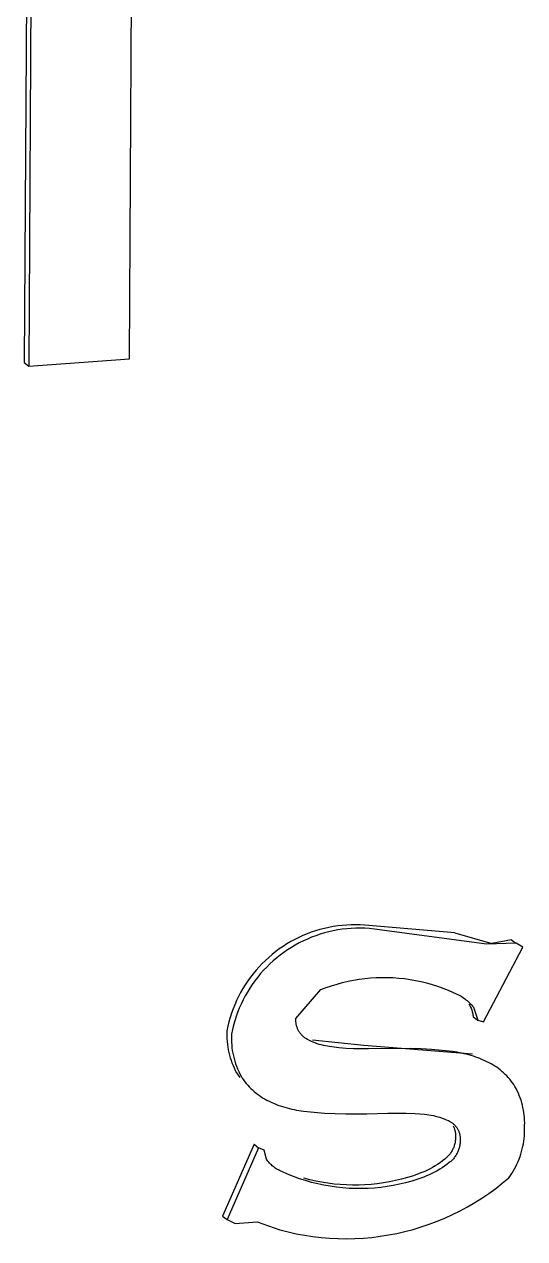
# Model space of a CAD drawing. Header units: millimetres. Extents: x 974 to 5700, y -47 to 3256.
# Drawn here: x 2619.7 to 2622.87, y 1187.49 to 1195.19 of the extents above; entities that cross this region are included whole.
import ezdxf

# ---------------------------------------------------------------- set-up
doc = ezdxf.new("R2010")
doc.units = ezdxf.units.MM
doc.header["$MEASUREMENT"] = 0
doc.layers.add('Utwórz2D linie widoczne', color=7, linetype='Continuous', true_color=0x000000)

msp = doc.modelspace()

# ---------------------------------------------------------------- linework, layer by layer
at = {"layer": 'Utwórz2D linie widoczne'}
for p, q in [((2619.7741, 1206.3486), (2619.701, 1193.0476)), ((2619.8029, 1206.3274), (2619.7298, 1193.0261)), ((2620.3671, 1193.0725), (2620.432, 1204.8767)), ((2619.701, 1193.0476), (2619.7298, 1193.0261)), ((2619.7298, 1193.0261), (2620.3671, 1193.0725)), ((2621.6303, 1189.4632), (2621.6023, 1189.457)), ((2621.6585, 1189.4685), (2621.6303, 1189.4632)), ((2621.6869, 1189.4728), (2621.6585, 1189.4685)), ((2621.7154, 1189.4761), (2621.6869, 1189.4728)), ((2621.744, 1189.4785), (2621.7154, 1189.4761)), ((2621.7726, 1189.4798), (2621.744, 1189.4785)), ((2621.8013, 1189.4801), (2621.7726, 1189.4798)), ((2621.8015, 1189.4583), (2621.7728, 1189.4569)), ((2621.83, 1189.4795), (2621.8013, 1189.4801)), ((2621.8302, 1189.4586), (2621.8015, 1189.4583)), ((2621.8586, 1189.4778), (2621.83, 1189.4795)), ((2621.8588, 1189.4579), (2621.8302, 1189.4586)), ((2622.4288, 1189.4281), (2621.8586, 1189.4778)), ((2621.8875, 1189.4563), (2621.8588, 1189.4579)), ((2621.4148, 1189.3866), (2621.3896, 1189.3729)), ((2621.4405, 1189.3994), (2621.4148, 1189.3866)), ((2621.4666, 1189.4113), (2621.4405, 1189.3994)), ((2621.4931, 1189.4223), (2621.4666, 1189.4113)), ((2621.4954, 1189.3898), (2621.4693, 1189.3779)), ((2621.5199, 1189.4324), (2621.4931, 1189.4223)), ((2621.5219, 1189.4008), (2621.4954, 1189.3898)), ((2621.5471, 1189.4415), (2621.5199, 1189.4324)), ((2621.5487, 1189.4109), (2621.5219, 1189.4008)), ((2621.5746, 1189.4497), (2621.5471, 1189.4415)), ((2621.5759, 1189.42), (2621.5487, 1189.4109)), ((2621.6023, 1189.457), (2621.5746, 1189.4497)), ((2621.6034, 1189.4282), (2621.5759, 1189.42)), ((2621.6312, 1189.4354), (2621.6034, 1189.4282)), ((2621.6592, 1189.4417), (2621.6312, 1189.4354)), ((2621.6874, 1189.447), (2621.6592, 1189.4417)), ((2621.7157, 1189.4513), (2621.6874, 1189.447)), ((2621.7442, 1189.4546), (2621.7157, 1189.4513)), ((2621.7728, 1189.4569), (2621.7442, 1189.4546)), ((2622.6292, 1189.3572), (2621.8875, 1189.4563)), ((2622.4288, 1189.4281), (2622.6641, 1189.3614)), ((2622.7881, 1189.3852), (2622.6641, 1189.3614)), ((2622.7881, 1189.3852), (2622.8168, 1189.3638)), ((2621.294, 1189.3096), (2621.2716, 1189.2917)), ((2621.3171, 1189.3267), (2621.294, 1189.3096)), ((2621.3407, 1189.3429), (2621.3171, 1189.3267)), ((2621.3459, 1189.3051), (2621.3228, 1189.2881)), ((2621.3649, 1189.3583), (2621.3407, 1189.3429)), ((2621.3695, 1189.3214), (2621.3459, 1189.3051)), ((2621.3896, 1189.3729), (2621.3649, 1189.3583)), ((2621.3937, 1189.3368), (2621.3695, 1189.3214)), ((2621.4184, 1189.3513), (2621.3937, 1189.3368)), ((2621.4436, 1189.3651), (2621.4184, 1189.3513)), ((2621.4693, 1189.3779), (2621.4436, 1189.3651)), ((2622.6102, 1188.8631), (2622.8599, 1189.3376)), ((2622.817, 1189.3637), (2622.6292, 1189.3572)), ((2622.8599, 1189.3376), (2622.817, 1189.3637)), ((2621.2081, 1189.2337), (2621.1883, 1189.2129)), ((2621.2286, 1189.2538), (2621.2081, 1189.2337)), ((2621.2497, 1189.2731), (2621.2286, 1189.2538)), ((2621.2574, 1189.2322), (2621.2369, 1189.2121)), ((2621.2716, 1189.2917), (2621.2497, 1189.2731)), ((2621.2786, 1189.2516), (2621.2574, 1189.2322)), ((2621.3004, 1189.2702), (2621.2786, 1189.2516)), ((2621.3228, 1189.2881), (2621.3004, 1189.2702)), ((2621.151, 1189.1693), (2621.1335, 1189.1466)), ((2621.1693, 1189.1914), (2621.151, 1189.1693)), ((2621.1883, 1189.2129), (2621.1693, 1189.1914)), ((2621.1981, 1189.1699), (2621.1799, 1189.1478)), ((2621.2172, 1189.1913), (2621.1981, 1189.1699)), ((2621.2369, 1189.2121), (2621.2172, 1189.1913)), ((2621.0859, 1189.075), (2621.0717, 1189.05)), ((2621.101, 1189.0994), (2621.0859, 1189.075)), ((2621.1168, 1189.1233), (2621.101, 1189.0994)), ((2621.1298, 1189.0778), (2621.1147, 1189.0534)), ((2621.1335, 1189.1466), (2621.1168, 1189.1233)), ((2621.1457, 1189.1017), (2621.1298, 1189.0778)), ((2621.1624, 1189.125), (2621.1457, 1189.1017)), ((2621.1799, 1189.1478), (2621.1624, 1189.125)), ((2621.5811, 1189.0689), (2621.6147, 1189.0818)), ((2621.6147, 1189.0818), (2621.6486, 1189.0936)), ((2621.6486, 1189.0936), (2621.6829, 1189.1041)), ((2621.6829, 1189.1041), (2621.7176, 1189.1135)), ((2621.7176, 1189.1135), (2621.7526, 1189.1218)), ((2621.7526, 1189.1218), (2621.7878, 1189.1289)), ((2621.7878, 1189.1289), (2621.8232, 1189.1347)), ((2621.8232, 1189.1347), (2621.8588, 1189.1394)), ((2621.8588, 1189.1394), (2621.8946, 1189.1429)), ((2621.8946, 1189.1429), (2621.9304, 1189.1451)), ((2621.9304, 1189.1451), (2621.9663, 1189.1462)), ((2621.9663, 1189.1462), (2622.0023, 1189.146)), ((2622.0023, 1189.146), (2622.0381, 1189.1446)), ((2622.0381, 1189.1446), (2622.074, 1189.1421)), ((2622.074, 1189.1421), (2622.1097, 1189.1383)), ((2622.1097, 1189.1383), (2622.1453, 1189.1333)), ((2622.1453, 1189.1333), (2622.1806, 1189.1271)), ((2622.1806, 1189.1271), (2622.2158, 1189.1197)), ((2622.2158, 1189.1197), (2622.2507, 1189.1112)), ((2622.2507, 1189.1112), (2622.2853, 1189.1014)), ((2622.2853, 1189.1014), (2622.3195, 1189.0905)), ((2622.3195, 1189.0905), (2622.3533, 1189.0785)), ((2622.3533, 1189.0785), (2622.3867, 1189.0653)), ((2621.046, 1188.9987), (2621.0345, 1188.9725)), ((2621.0584, 1189.0246), (2621.046, 1188.9987)), ((2621.0717, 1189.05), (2621.0584, 1189.0246)), ((2621.0873, 1189.0031), (2621.0748, 1188.9772)), ((2621.1006, 1189.0285), (2621.0873, 1189.0031)), ((2621.1147, 1189.0534), (2621.1006, 1189.0285)), ((2621.4226, 1188.8857), (2621.5811, 1189.0689)), ((2622.3867, 1189.0653), (2622.4197, 1189.051)), ((2622.4197, 1189.051), (2622.4522, 1189.0357)), ((2622.4522, 1189.0357), (2622.4606, 1189.0312)), ((2622.4606, 1189.0312), (2622.4688, 1189.0264)), ((2622.4688, 1189.0264), (2622.4769, 1189.0213)), ((2622.4769, 1189.0213), (2622.4848, 1189.016)), ((2622.4848, 1189.016), (2622.4926, 1189.0104)), ((2622.4926, 1189.0104), (2622.5001, 1189.0046)), ((2622.5001, 1189.0046), (2622.5074, 1188.9985)), ((2622.5074, 1188.9985), (2622.5145, 1188.9921)), ((2621.0143, 1188.9188), (2621.0055, 1188.8915)), ((2621.0239, 1188.9458), (2621.0143, 1188.9188)), ((2621.0345, 1188.9725), (2621.0239, 1188.9458)), ((2621.0527, 1188.9243), (2621.0431, 1188.8973)), ((2621.0633, 1188.9509), (2621.0527, 1188.9243)), ((2621.0748, 1188.9772), (2621.0633, 1188.9509)), ((2622.5145, 1188.9921), (2622.5214, 1188.9855)), ((2622.5177, 1188.9784), (2622.5209, 1188.9731)), ((2622.5209, 1188.9731), (2622.524, 1188.9676)), ((2622.5214, 1188.9855), (2622.5281, 1188.9787)), ((2622.524, 1188.9676), (2622.5268, 1188.9621)), ((2622.5268, 1188.9621), (2622.5295, 1188.9564)), ((2622.5281, 1188.9787), (2622.5345, 1188.9716)), ((2622.5295, 1188.9564), (2622.532, 1188.9507)), ((2622.532, 1188.9507), (2622.5343, 1188.9449)), ((2622.5343, 1188.9449), (2622.5364, 1188.939)), ((2622.5345, 1188.9716), (2622.5406, 1188.9643)), ((2622.5364, 1188.939), (2622.5383, 1188.9331)), ((2622.5383, 1188.9331), (2622.54, 1188.9271)), ((2622.54, 1188.9271), (2622.5415, 1188.9211)), ((2622.5406, 1188.9643), (2622.5466, 1188.9569)), ((2622.5415, 1188.9211), (2622.5428, 1188.915)), ((2622.5466, 1188.9569), (2622.5745, 1188.8749)), ((2620.9978, 1188.8639), (2620.991, 1188.836)), ((2621.0055, 1188.8915), (2620.9978, 1188.8639)), ((2621.0266, 1188.8423), (2621.0198, 1188.8145)), ((2621.0344, 1188.8699), (2621.0266, 1188.8423)), ((2621.0431, 1188.8973), (2621.0344, 1188.8699)), ((2621.4221, 1188.8762), (2621.4222, 1188.8809)), ((2621.4221, 1188.8714), (2621.4221, 1188.8762)), ((2621.4223, 1188.8666), (2621.4221, 1188.8714)), ((2621.4222, 1188.8809), (2621.4226, 1188.8857)), ((2621.4226, 1188.8618), (2621.4223, 1188.8666)), ((2621.4231, 1188.8571), (2621.4226, 1188.8618)), ((2621.4238, 1188.8523), (2621.4231, 1188.8571)), ((2621.4246, 1188.8476), (2621.4238, 1188.8523)), ((2621.4256, 1188.8429), (2621.4246, 1188.8476)), ((2621.4268, 1188.8383), (2621.4256, 1188.8429)), ((2622.5428, 1188.915), (2622.544, 1188.9088)), ((2622.544, 1188.9088), (2622.5449, 1188.9027)), ((2622.5449, 1188.9027), (2622.5456, 1188.8965)), ((2622.5456, 1188.8965), (2622.5745, 1188.8749)), ((2622.5745, 1188.8749), (2622.6102, 1188.8631)), ((2620.9852, 1188.8079), (2620.9845, 1188.7906)), ((2620.9845, 1188.7906), (2620.9845, 1188.7732)), ((2620.9845, 1188.7732), (2620.9851, 1188.7558)), ((2620.991, 1188.836), (2620.9852, 1188.8079)), ((2621.014, 1188.7864), (2621.0133, 1188.769)), ((2621.0133, 1188.769), (2621.0133, 1188.7516)), ((2621.0198, 1188.8145), (2621.014, 1188.7864)), ((2621.4281, 1188.8337), (2621.4268, 1188.8383)), ((2621.4296, 1188.8291), (2621.4281, 1188.8337)), ((2621.4312, 1188.8247), (2621.4296, 1188.8291)), ((2621.433, 1188.8202), (2621.4312, 1188.8247)), ((2621.4349, 1188.8158), (2621.433, 1188.8202)), ((2621.437, 1188.8115), (2621.4349, 1188.8158)), ((2621.4393, 1188.8073), (2621.437, 1188.8115)), ((2621.4417, 1188.8032), (2621.4393, 1188.8073)), ((2621.4442, 1188.7991), (2621.4417, 1188.8032)), ((2621.4469, 1188.7952), (2621.4442, 1188.7991)), ((2621.4497, 1188.7913), (2621.4469, 1188.7952)), ((2621.4526, 1188.7875), (2621.4497, 1188.7913)), ((2621.4557, 1188.7838), (2621.4526, 1188.7875)), ((2621.4589, 1188.7803), (2621.4557, 1188.7838)), ((2621.4622, 1188.7768), (2621.4589, 1188.7803)), ((2621.4657, 1188.7735), (2621.4622, 1188.7768)), ((2621.4692, 1188.7703), (2621.4657, 1188.7735)), ((2621.4729, 1188.7672), (2621.4692, 1188.7703)), ((2621.4767, 1188.7643), (2621.4729, 1188.7672)), ((2621.4805, 1188.7615), (2621.4767, 1188.7643)), ((2620.9851, 1188.7558), (2620.9862, 1188.7385)), ((2620.9862, 1188.7385), (2620.988, 1188.7212)), ((2620.988, 1188.7212), (2620.9904, 1188.704)), ((2620.9904, 1188.704), (2620.9934, 1188.6869)), ((2621.0133, 1188.7516), (2621.0139, 1188.7343)), ((2621.0139, 1188.7343), (2621.0151, 1188.7169)), ((2621.0151, 1188.7169), (2621.0168, 1188.6996)), ((2621.0168, 1188.6996), (2621.0192, 1188.6824)), ((2621.4845, 1188.7588), (2621.4805, 1188.7615)), ((2621.4962, 1188.7523), (2621.4845, 1188.7588)), ((2621.5081, 1188.7461), (2621.4962, 1188.7523)), ((2621.5202, 1188.7403), (2621.5081, 1188.7461)), ((2621.5324, 1188.735), (2621.5202, 1188.7403)), ((2621.8525, 1188.7145), (2621.5279, 1188.7472)), ((2621.5449, 1188.73), (2621.5324, 1188.735)), ((2621.5575, 1188.7254), (2621.5449, 1188.73)), ((2621.5702, 1188.7213), (2621.5575, 1188.7254)), ((2621.583, 1188.7175), (2621.5702, 1188.7213)), ((2621.596, 1188.7142), (2621.583, 1188.7175)), ((2621.6091, 1188.7113), (2621.596, 1188.7142)), ((2621.6222, 1188.7088), (2621.6091, 1188.7113)), ((2621.6355, 1188.7067), (2621.6222, 1188.7088)), ((2621.6488, 1188.7051), (2621.6355, 1188.7067)), ((2621.6951, 1188.6997), (2621.6488, 1188.7051)), ((2621.7415, 1188.6959), (2621.6951, 1188.6997)), ((2621.7881, 1188.6934), (2621.7415, 1188.6959)), ((2621.8347, 1188.6925), (2621.7881, 1188.6934)), ((2621.8813, 1188.693), (2621.8347, 1188.6925)), ((2622.5416, 1188.6592), (2621.8525, 1188.7145)), ((2622.1479, 1188.6941), (2621.8813, 1188.693)), ((2622.2146, 1188.6926), (2622.1479, 1188.6941)), ((2622.2813, 1188.6889), (2622.2146, 1188.6926)), ((2622.3478, 1188.6831), (2622.2813, 1188.6889)), ((2620.9934, 1188.6869), (2620.9969, 1188.6699)), ((2620.9969, 1188.6699), (2621.0011, 1188.653)), ((2621.0011, 1188.653), (2621.0059, 1188.6363)), ((2621.0059, 1188.6363), (2621.0112, 1188.6198)), ((2621.0112, 1188.6198), (2621.0171, 1188.6034)), ((2621.0192, 1188.6824), (2621.0222, 1188.6653)), ((2621.0222, 1188.6653), (2621.0258, 1188.6483)), ((2621.0258, 1188.6483), (2621.0299, 1188.6315)), ((2621.0299, 1188.6315), (2621.0347, 1188.6147)), ((2621.0347, 1188.6147), (2621.04, 1188.5982)), ((2622.4141, 1188.6751), (2622.3478, 1188.6831)), ((2622.4291, 1188.6731), (2622.4141, 1188.6751)), ((2622.4442, 1188.6707), (2622.4291, 1188.6731)), ((2622.4592, 1188.668), (2622.4442, 1188.6707)), ((2622.4741, 1188.665), (2622.4592, 1188.668)), ((2622.489, 1188.6617), (2622.4741, 1188.665)), ((2622.5039, 1188.6581), (2622.489, 1188.6617)), ((2622.5187, 1188.6541), (2622.5039, 1188.6581)), ((2622.5334, 1188.6498), (2622.5187, 1188.6541)), ((2622.5479, 1188.6452), (2622.5334, 1188.6498)), ((2622.5624, 1188.6403), (2622.5479, 1188.6452)), ((2622.5768, 1188.6351), (2622.5624, 1188.6403)), ((2622.591, 1188.6296), (2622.5768, 1188.6351)), ((2622.6052, 1188.6237), (2622.591, 1188.6296)), ((2622.6191, 1188.6176), (2622.6052, 1188.6237)), ((2622.6329, 1188.6112), (2622.6191, 1188.6176)), ((2622.6466, 1188.6045), (2622.6329, 1188.6112)), ((2621.0171, 1188.6034), (2621.0236, 1188.5873)), ((2621.0236, 1188.5873), (2621.0306, 1188.5714)), ((2621.0306, 1188.5714), (2621.0382, 1188.5558)), ((2621.0382, 1188.5558), (2621.0463, 1188.5404)), ((2621.04, 1188.5982), (2621.0459, 1188.5819)), ((2621.0459, 1188.5819), (2621.0524, 1188.5657)), ((2621.0463, 1188.5404), (2621.0658, 1188.5117)), ((2621.0524, 1188.5657), (2621.0594, 1188.5498)), ((2621.0594, 1188.5498), (2621.067, 1188.5342)), ((2621.067, 1188.5342), (2621.0751, 1188.5189)), ((2622.6588, 1188.5979), (2622.6466, 1188.6045)), ((2622.6709, 1188.5909), (2622.6588, 1188.5979)), ((2622.6828, 1188.5835), (2622.6709, 1188.5909)), ((2622.6945, 1188.5756), (2622.6828, 1188.5835)), ((2622.7059, 1188.5674), (2622.6945, 1188.5756)), ((2622.717, 1188.5587), (2622.7059, 1188.5674)), ((2622.7279, 1188.5497), (2622.717, 1188.5587)), ((2622.7385, 1188.5403), (2622.7279, 1188.5497)), ((2622.7487, 1188.5306), (2622.7385, 1188.5403)), ((2621.0751, 1188.5189), (2621.0826, 1188.507)), ((2621.0826, 1188.507), (2621.0906, 1188.4954)), ((2621.0906, 1188.4954), (2621.099, 1188.4841)), ((2621.099, 1188.4841), (2621.1077, 1188.473)), ((2621.1077, 1188.473), (2621.1169, 1188.4622)), ((2621.1169, 1188.4622), (2621.1264, 1188.4516)), ((2622.7586, 1188.5205), (2622.7487, 1188.5306)), ((2622.7682, 1188.5101), (2622.7586, 1188.5205)), ((2622.7774, 1188.4995), (2622.7682, 1188.5101)), ((2622.7862, 1188.4885), (2622.7774, 1188.4995)), ((2622.7946, 1188.4773), (2622.7862, 1188.4885)), ((2622.8027, 1188.4659), (2622.7946, 1188.4773)), ((2622.8103, 1188.4542), (2622.8027, 1188.4659)), ((2621.1264, 1188.4516), (2621.1363, 1188.4414)), ((2621.1363, 1188.4414), (2621.1466, 1188.4316)), ((2621.1466, 1188.4316), (2621.1572, 1188.422)), ((2621.1572, 1188.422), (2621.1681, 1188.4129)), ((2621.1681, 1188.4129), (2621.1793, 1188.4042)), ((2621.1793, 1188.4042), (2621.1907, 1188.3958)), ((2621.1907, 1188.3958), (2621.2025, 1188.3879)), ((2621.2025, 1188.3879), (2621.2144, 1188.3803)), ((2621.2144, 1188.3803), (2621.2265, 1188.3733)), ((2622.8179, 1188.4401), (2622.8103, 1188.4542)), ((2622.8251, 1188.4257), (2622.8179, 1188.4401)), ((2622.8318, 1188.4111), (2622.8251, 1188.4257)), ((2622.8379, 1188.3963), (2622.8318, 1188.4111)), ((2622.8436, 1188.3813), (2622.8379, 1188.3963)), ((2622.8488, 1188.3661), (2622.8436, 1188.3813)), ((2621.2265, 1188.3733), (2621.2389, 1188.3666)), ((2621.2389, 1188.3666), (2621.2525, 1188.3599)), ((2621.2525, 1188.3599), (2621.2663, 1188.3535)), ((2621.2663, 1188.3535), (2621.2802, 1188.3474)), ((2621.2802, 1188.3474), (2621.2943, 1188.3416)), ((2621.2943, 1188.3416), (2621.3085, 1188.3362)), ((2621.3085, 1188.3362), (2621.3229, 1188.331)), ((2621.3229, 1188.331), (2621.3374, 1188.3262)), ((2621.3374, 1188.3262), (2621.352, 1188.3217)), ((2621.352, 1188.3217), (2621.3667, 1188.3175)), ((2621.3667, 1188.3175), (2621.3815, 1188.3137)), ((2621.3815, 1188.3137), (2621.3963, 1188.3102)), ((2621.3963, 1188.3102), (2621.4112, 1188.307)), ((2621.4112, 1188.307), (2621.4262, 1188.3042)), ((2621.4262, 1188.3042), (2621.4412, 1188.3017)), ((2622.8535, 1188.3508), (2622.8488, 1188.3661)), ((2622.8576, 1188.3353), (2622.8535, 1188.3508)), ((2622.8613, 1188.3196), (2622.8576, 1188.3353)), ((2622.8644, 1188.3039), (2622.8613, 1188.3196)), ((2622.867, 1188.288), (2622.8644, 1188.3039)), ((2621.4412, 1188.3017), (2621.4563, 1188.2996)), ((2621.4563, 1188.2996), (2621.4713, 1188.2978)), ((2621.4713, 1188.2978), (2621.5377, 1188.2906)), ((2621.5377, 1188.2906), (2621.6042, 1188.2854)), ((2621.6042, 1188.2854), (2621.6709, 1188.2821)), ((2621.6709, 1188.2821), (2621.7376, 1188.2808)), ((2621.7376, 1188.2808), (2621.8722, 1188.2811)), ((2621.8722, 1188.2811), (2622.0041, 1188.2839)), ((2622.0041, 1188.2839), (2622.0623, 1188.2852)), ((2622.0623, 1188.2852), (2622.1206, 1188.2845)), ((2622.1206, 1188.2845), (2622.1787, 1188.2818)), ((2622.1787, 1188.2818), (2622.2368, 1188.2771)), ((2622.2368, 1188.2771), (2622.2511, 1188.2758)), ((2622.2511, 1188.2758), (2622.2653, 1188.2741)), ((2622.2653, 1188.2741), (2622.2794, 1188.2718)), ((2622.2794, 1188.2718), (2622.2935, 1188.2691)), ((2622.2935, 1188.2691), (2622.3075, 1188.2659)), ((2622.3075, 1188.2659), (2622.3213, 1188.2622)), ((2622.3213, 1188.2622), (2622.3351, 1188.2581)), ((2622.3351, 1188.2581), (2622.3486, 1188.2535)), ((2622.3486, 1188.2535), (2622.362, 1188.2484)), ((2622.362, 1188.2484), (2622.3753, 1188.2429)), ((2622.3753, 1188.2429), (2622.3883, 1188.2369)), ((2622.3883, 1188.2369), (2622.4011, 1188.2305)), ((2622.4011, 1188.2305), (2622.4048, 1188.2283)), ((2622.4048, 1188.2283), (2622.4084, 1188.2259)), ((2622.4084, 1188.2259), (2622.4119, 1188.2235)), ((2622.869, 1188.2721), (2622.867, 1188.288)), ((2622.8705, 1188.2561), (2622.869, 1188.2721)), ((2622.8715, 1188.2401), (2622.8705, 1188.2561)), ((2622.872, 1188.2241), (2622.8715, 1188.2401)), ((2622.4119, 1188.2235), (2622.4153, 1188.2209)), ((2622.4153, 1188.2209), (2622.4187, 1188.2182)), ((2622.4187, 1188.2182), (2622.4219, 1188.2153)), ((2622.4188, 1188.2046), (2622.421, 1188.1998)), ((2622.421, 1188.1998), (2622.4231, 1188.1949)), ((2622.4219, 1188.2153), (2622.4251, 1188.2124)), ((2622.4231, 1188.1949), (2622.425, 1188.19)), ((2622.425, 1188.19), (2622.4267, 1188.1849)), ((2622.4251, 1188.2124), (2622.4281, 1188.2094)), ((2622.4267, 1188.1849), (2622.4282, 1188.1799)), ((2622.4281, 1188.2094), (2622.431, 1188.2062)), ((2622.4282, 1188.1799), (2622.4296, 1188.1747)), ((2622.4296, 1188.1747), (2622.4308, 1188.1696)), ((2622.4308, 1188.1696), (2622.4318, 1188.1644)), ((2622.431, 1188.2062), (2622.4339, 1188.203)), ((2622.4318, 1188.1644), (2622.4326, 1188.1591)), ((2622.4326, 1188.1591), (2622.4333, 1188.1539)), ((2622.4333, 1188.1539), (2622.4338, 1188.1486)), ((2622.4338, 1188.1486), (2622.434, 1188.1433)), ((2622.4339, 1188.203), (2622.4366, 1188.1997)), ((2622.4366, 1188.1997), (2622.4392, 1188.1962)), ((2622.4392, 1188.1962), (2622.4417, 1188.1927)), ((2622.4417, 1188.1927), (2622.444, 1188.1891)), ((2622.444, 1188.1891), (2622.4463, 1188.1854)), ((2622.4463, 1188.1854), (2622.4484, 1188.1817)), ((2622.4484, 1188.1817), (2622.4503, 1188.1779)), ((2622.4503, 1188.1779), (2622.4522, 1188.174)), ((2622.4522, 1188.174), (2622.4539, 1188.17)), ((2622.4539, 1188.17), (2622.4555, 1188.166)), ((2622.4555, 1188.166), (2622.4569, 1188.162)), ((2622.4569, 1188.162), (2622.4582, 1188.1579)), ((2622.4582, 1188.1579), (2622.4594, 1188.1538)), ((2622.4594, 1188.1538), (2622.4604, 1188.1496)), ((2622.4604, 1188.1496), (2622.4612, 1188.1454)), ((2622.8702, 1188.1411), (2622.8711, 1188.1581)), ((2622.8711, 1188.1581), (2622.8715, 1188.175)), ((2622.8713, 1188.192), (2622.8719, 1188.208)), ((2622.8715, 1188.175), (2622.8713, 1188.192)), ((2622.8719, 1188.208), (2622.872, 1188.2241)), ((2621.1568, 1188.0868), (2620.9571, 1187.6306)), ((2621.1568, 1188.0868), (2621.1856, 1188.0653)), ((2622.4242, 1188.0739), (2622.4222, 1188.0683)), ((2622.4261, 1188.0796), (2622.4242, 1188.0739)), ((2622.4278, 1188.0854), (2622.4261, 1188.0796)), ((2622.4293, 1188.0912), (2622.4278, 1188.0854)), ((2622.4306, 1188.097), (2622.4293, 1188.0912)), ((2622.4317, 1188.1029), (2622.4306, 1188.097)), ((2622.4325, 1188.1088), (2622.4317, 1188.1029)), ((2622.4332, 1188.1147), (2622.4325, 1188.1088)), ((2622.4337, 1188.1207), (2622.4332, 1188.1147)), ((2622.434, 1188.1267), (2622.4337, 1188.1207)), ((2622.434, 1188.1433), (2622.4341, 1188.138)), ((2622.4341, 1188.1327), (2622.434, 1188.1267)), ((2622.4341, 1188.138), (2622.4341, 1188.1327)), ((2622.4594, 1188.0754), (2622.4581, 1188.0696)), ((2622.4605, 1188.0813), (2622.4594, 1188.0754)), ((2622.4614, 1188.0872), (2622.4605, 1188.0813)), ((2622.4612, 1188.1454), (2622.462, 1188.1411)), ((2622.4621, 1188.0932), (2622.4614, 1188.0872)), ((2622.462, 1188.1411), (2622.4625, 1188.1369)), ((2622.4626, 1188.0991), (2622.4621, 1188.0932)), ((2622.4625, 1188.1369), (2622.463, 1188.1326)), ((2622.4628, 1188.1051), (2622.4626, 1188.0991)), ((2622.4629, 1188.1111), (2622.4628, 1188.1051)), ((2622.4632, 1188.1154), (2622.4629, 1188.1111)), ((2622.463, 1188.1326), (2622.4633, 1188.1283)), ((2622.4634, 1188.1197), (2622.4632, 1188.1154)), ((2622.4633, 1188.1283), (2622.4634, 1188.124)), ((2622.4634, 1188.124), (2622.4634, 1188.1197)), ((2622.8571, 1188.0575), (2622.8608, 1188.074)), ((2622.8608, 1188.074), (2622.864, 1188.0907)), ((2622.864, 1188.0907), (2622.8666, 1188.1074)), ((2622.8666, 1188.1074), (2622.8687, 1188.1243)), ((2622.8687, 1188.1243), (2622.8702, 1188.1411)), ((2621.1856, 1188.0653), (2620.986, 1187.6091)), ((2621.2213, 1188.0498), (2621.1856, 1188.0653)), ((2621.2351, 1187.9921), (2621.2213, 1188.0498)), ((2622.3702, 1187.9964), (2622.3655, 1187.9926)), ((2622.3747, 1188.0003), (2622.3702, 1187.9964)), ((2622.3791, 1188.0043), (2622.3747, 1188.0003)), ((2622.3834, 1188.0085), (2622.3791, 1188.0043)), ((2622.3875, 1188.0128), (2622.3834, 1188.0085)), ((2622.3915, 1188.0173), (2622.3875, 1188.0128)), ((2622.3954, 1188.0219), (2622.3915, 1188.0173)), ((2622.399, 1188.0266), (2622.3954, 1188.0219)), ((2622.4025, 1188.0314), (2622.399, 1188.0266)), ((2622.4059, 1188.0364), (2622.4025, 1188.0314)), ((2622.409, 1188.0415), (2622.4059, 1188.0364)), ((2622.412, 1188.0467), (2622.409, 1188.0415)), ((2622.4148, 1188.052), (2622.412, 1188.0467)), ((2622.4175, 1188.0573), (2622.4148, 1188.052)), ((2622.4204, 1187.9957), (2622.4164, 1187.9912)), ((2622.4199, 1188.0628), (2622.4175, 1188.0573)), ((2622.4222, 1188.0683), (2622.4199, 1188.0628)), ((2622.4242, 1188.0003), (2622.4204, 1187.9957)), ((2622.4279, 1188.005), (2622.4242, 1188.0003)), ((2622.4314, 1188.0099), (2622.4279, 1188.005)), ((2622.4347, 1188.0149), (2622.4314, 1188.0099)), ((2622.4379, 1188.0199), (2622.4347, 1188.0149)), ((2622.4409, 1188.0251), (2622.4379, 1188.0199)), ((2622.4437, 1188.0304), (2622.4409, 1188.0251)), ((2622.4463, 1188.0358), (2622.4437, 1188.0304)), ((2622.4488, 1188.0412), (2622.4463, 1188.0358)), ((2622.451, 1188.0468), (2622.4488, 1188.0412)), ((2622.4531, 1188.0524), (2622.451, 1188.0468)), ((2622.455, 1188.0581), (2622.4531, 1188.0524)), ((2622.4566, 1188.0638), (2622.455, 1188.0581)), ((2622.4581, 1188.0696), (2622.4566, 1188.0638)), ((2622.8367, 1187.9928), (2622.8426, 1188.0087)), ((2622.8426, 1188.0087), (2622.848, 1188.0248)), ((2622.848, 1188.0248), (2622.8528, 1188.0411)), ((2622.8528, 1188.0411), (2622.8571, 1188.0575)), ((2621.2398, 1187.9857), (2621.2351, 1187.9921)), ((2621.2448, 1187.9794), (2621.2398, 1187.9857)), ((2621.2499, 1187.9734), (2621.2448, 1187.9794)), ((2621.2553, 1187.9675), (2621.2499, 1187.9734)), ((2621.2608, 1187.9618), (2621.2553, 1187.9675)), ((2621.2665, 1187.9563), (2621.2608, 1187.9618)), ((2621.2725, 1187.951), (2621.2665, 1187.9563)), ((2621.2786, 1187.9459), (2621.2725, 1187.951)), ((2621.2849, 1187.9411), (2621.2786, 1187.9459)), ((2621.2913, 1187.9364), (2621.2849, 1187.9411)), ((2621.2979, 1187.932), (2621.2913, 1187.9364)), ((2621.3047, 1187.9278), (2621.2979, 1187.932)), ((2621.3116, 1187.9239), (2621.3047, 1187.9278)), ((2621.3186, 1187.9202), (2621.3116, 1187.9239)), ((2621.3258, 1187.9168), (2621.3186, 1187.9202)), ((2621.333, 1187.9135), (2621.3258, 1187.9168)), ((2622.2553, 1187.9227), (2622.2384, 1187.9148)), ((2622.272, 1187.9312), (2622.2553, 1187.9227)), ((2622.2884, 1187.9401), (2622.272, 1187.9312)), ((2622.3044, 1187.9496), (2622.2884, 1187.9401)), ((2622.3172, 1187.9186), (2622.3008, 1187.9096)), ((2622.3202, 1187.9597), (2622.3044, 1187.9496)), ((2622.3333, 1187.9281), (2622.3172, 1187.9186)), ((2622.3357, 1187.9702), (2622.3202, 1187.9597)), ((2622.3491, 1187.9381), (2622.3333, 1187.9281)), ((2622.3508, 1187.9812), (2622.3357, 1187.9702)), ((2622.3645, 1187.9486), (2622.3491, 1187.9381)), ((2622.3655, 1187.9926), (2622.3508, 1187.9812)), ((2622.3796, 1187.9596), (2622.3645, 1187.9486)), ((2622.3943, 1187.9711), (2622.3796, 1187.9596)), ((2622.399, 1187.9748), (2622.3943, 1187.9711)), ((2622.4036, 1187.9787), (2622.399, 1187.9748)), ((2622.408, 1187.9827), (2622.4036, 1187.9787)), ((2622.4123, 1187.9869), (2622.408, 1187.9827)), ((2622.4164, 1187.9912), (2622.4123, 1187.9869)), ((2622.7905, 1187.9024), (2622.7994, 1187.9168)), ((2622.7994, 1187.9168), (2622.8079, 1187.9315)), ((2622.8079, 1187.9315), (2622.8159, 1187.9465)), ((2622.8159, 1187.9465), (2622.8233, 1187.9617)), ((2622.8233, 1187.9617), (2622.8303, 1187.9771)), ((2622.8303, 1187.9771), (2622.8367, 1187.9928)), ((2621.3698, 1187.8973), (2621.333, 1187.9135)), ((2621.4071, 1187.8824), (2621.3698, 1187.8973)), ((2621.4449, 1187.8687), (2621.4071, 1187.8824)), ((2621.4831, 1187.8564), (2621.4449, 1187.8687)), ((2621.5099, 1187.8624), (2621.4721, 1187.8726)), ((2621.5217, 1187.8453), (2621.4831, 1187.8564)), ((2621.5481, 1187.8536), (2621.5099, 1187.8624)), ((2621.5607, 1187.8356), (2621.5217, 1187.8453)), ((2621.5866, 1187.846), (2621.5481, 1187.8536)), ((2621.6253, 1187.8398), (2621.5866, 1187.846)), ((2621.6641, 1187.8348), (2621.6253, 1187.8398)), ((2621.9766, 1187.8416), (2621.9378, 1187.8362)), ((2622.0153, 1187.8482), (2621.9766, 1187.8416)), ((2622.0536, 1187.8562), (2622.0153, 1187.8482)), ((2622.0917, 1187.8654), (2622.0536, 1187.8562)), ((2622.1177, 1187.843), (2622.0787, 1187.8336)), ((2622.1295, 1187.8759), (2622.0917, 1187.8654)), ((2622.1565, 1187.8537), (2622.1177, 1187.843)), ((2622.1668, 1187.8877), (2622.1295, 1187.8759)), ((2622.1948, 1187.8657), (2622.1565, 1187.8537)), ((2622.2038, 1187.9006), (2622.1668, 1187.8877)), ((2622.2327, 1187.8791), (2622.1948, 1187.8657)), ((2622.2212, 1187.9074), (2622.2038, 1187.9006)), ((2622.2384, 1187.9148), (2622.2212, 1187.9074)), ((2622.2501, 1187.8859), (2622.2327, 1187.8791)), ((2622.2672, 1187.8932), (2622.2501, 1187.8859)), ((2622.2842, 1187.9012), (2622.2672, 1187.8932)), ((2622.3008, 1187.9096), (2622.2842, 1187.9012)), ((2622.6882, 1187.8071), (2622.7303, 1187.8401)), ((2622.7303, 1187.8401), (2622.7712, 1187.8745)), ((2622.7712, 1187.8745), (2622.7811, 1187.8883)), ((2622.7811, 1187.8883), (2622.7905, 1187.9024)), ((2621.6, 1187.8273), (2621.5607, 1187.8356)), ((2621.6396, 1187.8203), (2621.6, 1187.8273)), ((2621.6793, 1187.8146), (2621.6396, 1187.8203)), ((2621.7031, 1187.8311), (2621.6641, 1187.8348)), ((2621.7193, 1187.8103), (2621.6793, 1187.8146)), ((2621.7422, 1187.8287), (2621.7031, 1187.8311)), ((2621.7593, 1187.8074), (2621.7193, 1187.8103)), ((2621.7814, 1187.8276), (2621.7422, 1187.8287)), ((2621.7995, 1187.8059), (2621.7593, 1187.8074)), ((2621.8206, 1187.8278), (2621.7814, 1187.8276)), ((2621.8397, 1187.8057), (2621.7995, 1187.8059)), ((2621.8598, 1187.8293), (2621.8206, 1187.8278)), ((2621.8798, 1187.8069), (2621.8397, 1187.8057)), ((2621.8989, 1187.8321), (2621.8598, 1187.8293)), ((2621.9199, 1187.8095), (2621.8798, 1187.8069)), ((2621.9378, 1187.8362), (2621.8989, 1187.8321)), ((2621.9599, 1187.8135), (2621.9199, 1187.8095)), ((2621.9997, 1187.8188), (2621.9599, 1187.8135)), ((2622.0393, 1187.8255), (2621.9997, 1187.8188)), ((2622.0787, 1187.8336), (2622.0393, 1187.8255)), ((2622.6009, 1187.7456), (2622.6451, 1187.7756)), ((2622.6451, 1187.7756), (2622.6882, 1187.8071)), ((2622.4626, 1187.6646), (2622.5096, 1187.69)), ((2622.5096, 1187.69), (2622.5558, 1187.717)), ((2622.5558, 1187.717), (2622.6009, 1187.7456)), ((2620.9571, 1187.6306), (2620.986, 1187.6091)), ((2620.986, 1187.6091), (2621.0363, 1187.5833)), ((2622.3168, 1187.5982), (2622.3662, 1187.6187)), ((2622.3662, 1187.6187), (2622.4148, 1187.6408)), ((2622.4148, 1187.6408), (2622.4626, 1187.6646)), ((2621.0363, 1187.5833), (2621.1757, 1187.5954)), ((2621.1757, 1187.5954), (2621.3205, 1187.5439)), ((2621.3205, 1187.5439), (2621.3723, 1187.5306)), ((2622.0613, 1187.5214), (2622.1134, 1187.5332)), ((2622.1134, 1187.5332), (2622.165, 1187.5469)), ((2622.165, 1187.5469), (2622.2162, 1187.5623)), ((2622.2162, 1187.5623), (2622.2668, 1187.5794)), ((2622.2668, 1187.5794), (2622.3168, 1187.5982)), ((2621.3723, 1187.5306), (2621.4245, 1187.5191)), ((2621.4245, 1187.5191), (2621.477, 1187.5094)), ((2621.477, 1187.5094), (2621.5298, 1187.5014)), ((2621.5298, 1187.5014), (2621.5829, 1187.4953)), ((2621.5829, 1187.4953), (2621.6362, 1187.491)), ((2621.6362, 1187.491), (2621.6896, 1187.4884)), ((2621.6896, 1187.4884), (2621.743, 1187.4877)), ((2621.743, 1187.4877), (2621.7964, 1187.4888)), ((2621.7964, 1187.4888), (2621.8498, 1187.4917)), ((2621.8498, 1187.4917), (2621.903, 1187.4964)), ((2621.903, 1187.4964), (2621.956, 1187.503)), ((2621.956, 1187.503), (2622.0088, 1187.5113)), ((2622.0088, 1187.5113), (2622.0613, 1187.5214))]:
    msp.add_line(p, q, dxfattribs=at)

doc.saveas('drawing.dxf')
